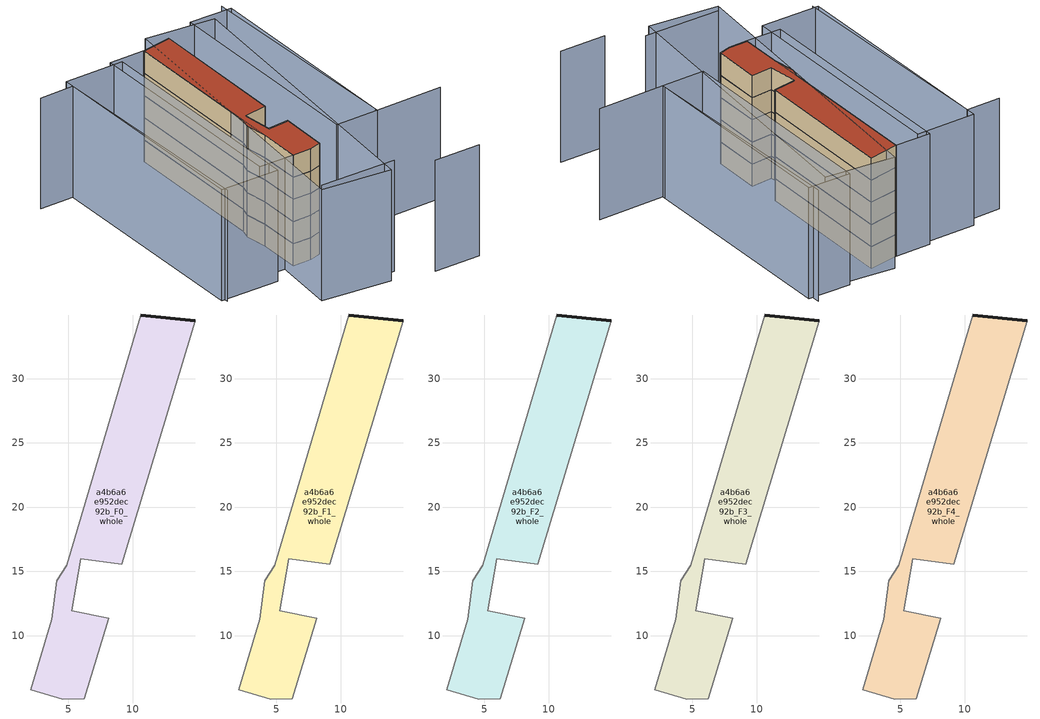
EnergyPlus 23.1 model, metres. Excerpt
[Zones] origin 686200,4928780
a4b6a6e952dec92b_F0_whole
 floor ground (EU_floor_Construction): 6.24,5.11 8.15,11.37 5.26,11.95 5.96,15.97 9.13,15.54 14.86,34.52 10.64,34.95 4.88,15.46 4.1,14.26 3.69,11.29 2.07,5.77 4.54,5.07 z0
 wall outside (EU_wall_Construction): 10.64,34.95 14.86,34.52 z0:3
 wall adiabatic (EU_wall_Construction): 14.86,34.52 9.13,15.54 5.96,15.97 5.26,11.95 8.15,11.37 6.24,5.11 4.54,5.07 2.07,5.77 3.69,11.29 4.1,14.26 4.88,15.46 10.64,34.95 z0:3
a4b6a6e952dec92b_F1_whole
 floor to a4b6a6e952dec92b_F0_whole (EU_floor_Construction): 6.24,5.11 8.15,11.37 5.26,11.95 5.96,15.97 9.13,15.54 14.86,34.52 10.64,34.95 4.88,15.46 4.1,14.26 3.69,11.29 2.07,5.77 4.54,5.07 z3
 wall outside (EU_wall_Construction): 10.64,34.95 14.86,34.52 z3:6
 wall adiabatic (EU_wall_Construction): 14.86,34.52 9.13,15.54 5.96,15.97 5.26,11.95 8.15,11.37 6.24,5.11 4.54,5.07 2.07,5.77 3.69,11.29 4.1,14.26 4.88,15.46 10.64,34.95 z3:6
a4b6a6e952dec92b_F2_whole
 floor to a4b6a6e952dec92b_F1_whole (EU_floor_Construction): 6.24,5.11 8.15,11.37 5.26,11.95 5.96,15.97 9.13,15.54 14.86,34.52 10.64,34.95 4.88,15.46 4.1,14.26 3.69,11.29 2.07,5.77 4.54,5.07 z6
 wall outside (EU_wall_Construction): 10.64,34.95 14.86,34.52 z6:9
 wall adiabatic (EU_wall_Construction): 14.86,34.52 9.13,15.54 5.96,15.97 5.26,11.95 8.15,11.37 6.24,5.11 4.54,5.07 2.07,5.77 3.69,11.29 4.1,14.26 4.88,15.46 10.64,34.95 z6:9
a4b6a6e952dec92b_F3_whole
 floor to a4b6a6e952dec92b_F2_whole (EU_floor_Construction): 6.24,5.11 8.15,11.37 5.26,11.95 5.96,15.97 9.13,15.54 14.86,34.52 10.64,34.95 4.88,15.46 4.1,14.26 3.69,11.29 2.07,5.77 4.54,5.07 z9
 wall outside (EU_wall_Construction): 10.64,34.95 14.86,34.52 z9:12
 wall adiabatic (EU_wall_Construction): 14.86,34.52 9.13,15.54 5.96,15.97 5.26,11.95 8.15,11.37 6.24,5.11 4.54,5.07 2.07,5.77 3.69,11.29 4.1,14.26 4.88,15.46 10.64,34.95 z9:12
a4b6a6e952dec92b_F4_whole
 floor to a4b6a6e952dec92b_F3_whole (EU_floor_Construction): 6.24,5.11 8.15,11.37 5.26,11.95 5.96,15.97 9.13,15.54 14.86,34.52 10.64,34.95 4.88,15.46 4.1,14.26 3.69,11.29 2.07,5.77 4.54,5.07 z12
 wall outside (EU_wall_Construction): 10.64,34.95 14.86,34.52 z12:15
 wall adiabatic (EU_wall_Construction): 14.86,34.52 9.13,15.54 5.96,15.97 5.26,11.95 8.15,11.37 6.24,5.11 4.54,5.07 2.07,5.77 3.69,11.29 4.1,14.26 4.88,15.46 10.64,34.95 z12:15
 roof outside (EU_roof_Construction): 14.86,34.52 9.13,15.54 5.96,15.97 5.26,11.95 8.15,11.37 6.24,5.11 4.54,5.07 2.07,5.77 3.69,11.29 4.1,14.26 4.88,15.46 10.64,34.95 z15
shading: 11.53,-8.08 17.61,-9.87 / -1.41,-1.3 8.54,-4.31 / 25.44,2.23 16.59,4.64 / 16.59,4.64 24.68,34.39 / -5.71,37.48 -1.18,36.24 / -1.18,36.24 -9.26,6.7 / 21.77,33.11 6.51,-5.42 / 6.51,-5.42 -2.27,-1.95 / -2.27,-1.95 13,36.58 / 13,36.58 21.77,33.11 / 24.97,33.22 16.57,4.61 / 16.57,4.61 10.96,6.25 / 10.96,6.25 19.36,34.87 / 19.36,34.87 24.97,33.22 / 10.64,34.95 2.06,5.74 / 2.06,5.74 -2.58,7.1 / -2.58,7.1 6,36.31 / 6,36.31 10.64,34.95 / -9.59,7.22 -0.8,37.54 / -0.8,37.54 6.96,35.29 / 6.96,35.29 -1.83,4.96 / -1.83,4.96 -9.59,7.22 z0:15
[Building]
EU S2 Campaign: North Axis=0; Terrain=City; Solar Distribution=FullExterior
[Site:Location]
Bologna: Latitude=44.5; Longitude=11.25; Time Zone=1; Elevation=37
[SizingPeriod:WeatherFileDays]
AnnualSizingPeriod: Begin Month=1; Begin Day of Month=1; End Month=12; End Day of Month=31; Day of Week for Start Day=Monday; Use Weather File Daylight Saving Period=No; Use Weather File Rain and Snow Indicators=No
[MATERIAL]
EU_InternalMass_Material: Roughness=MediumRough; Thickness=0.1; Conductivity=1; Density=1800; Specific Heat=900; Thermal Absorptance=0.9; Solar Absorptance=0.7; Visible Absorptance=0.7
[MATERIAL:NOMASS] Roughness=MediumRough; Thermal Absorptance=0.9; Solar Absorptance=0.7; Visible Absorptance=0.7
Name | Thermal Resistance
EU_wall_NoMass | 0.905828
EU_roof_NoMass | 0.37593
EU_floor_NoMass | 0.67114
[CONSTRUCTION]
EU_wall_Construction: EU_wall_NoMass
EU_roof_Construction: EU_roof_NoMass
EU_floor_Construction: EU_floor_NoMass
EU_InternalMass_Construction: EU_InternalMass_Material
[ZONE] Type=1; Multiplier=1; Ceiling Height=autocalculate; Floor Area=autocalculate; Part of Total Floor Area=Yes
Name | Volume
a4b6a6e952dec92b_F0_whole | 345.665
a4b6a6e952dec92b_F1_whole; a4b6a6e952dec92b_F2_whole; a4b6a6e952dec92b_F3_whole; a4b6a6e952dec92b_F4_whole | 345.666
[INTERNALMASS] Construction=EU_InternalMass_Construction; Surface Area=115.222
Name | Zone or ZoneList
a4b6a6e952dec92b_F0_whole_EU_InternalMass | a4b6a6e952dec92b_F0_whole
a4b6a6e952dec92b_F1_whole_EU_InternalMass | a4b6a6e952dec92b_F1_whole
a4b6a6e952dec92b_F2_whole_EU_InternalMass | a4b6a6e952dec92b_F2_whole
a4b6a6e952dec92b_F3_whole_EU_InternalMass | a4b6a6e952dec92b_F3_whole
a4b6a6e952dec92b_F4_whole_EU_InternalMass | a4b6a6e952dec92b_F4_whole
[OTHEREQUIPMENT] Fuel Type=Electricity; Design Level Calculation Method=Watts/Area; Power per Zone Floor Area=1; Fraction Latent=0; Fraction Radiant=0; Fraction Lost=0; Carbon Dioxide Generation Rate=0; EndUse Subcategory=EU_Step8_InternalGains
Name | Zone or ZoneList or Space or SpaceList | Schedule
EU_Step8_InternalGain_a4b6a6e952dec92b_F0_whole_f000 | a4b6a6e952dec92b_F0_whole | EU_Step8_GainSchedule_a4b6a6e952dec92b_F0_whole_f000
EU_Step8_InternalGain_a4b6a6e952dec92b_F1_whole_f000 | a4b6a6e952dec92b_F1_whole | EU_Step8_GainSchedule_a4b6a6e952dec92b_F1_whole_f000
EU_Step8_InternalGain_a4b6a6e952dec92b_F2_whole_f000 | a4b6a6e952dec92b_F2_whole | EU_Step8_GainSchedule_a4b6a6e952dec92b_F2_whole_f000
EU_Step8_InternalGain_a4b6a6e952dec92b_F3_whole_f000 | a4b6a6e952dec92b_F3_whole | EU_Step8_GainSchedule_a4b6a6e952dec92b_F3_whole_f000
EU_Step8_InternalGain_a4b6a6e952dec92b_F4_whole_f000 | a4b6a6e952dec92b_F4_whole | EU_Step8_GainSchedule_a4b6a6e952dec92b_F4_whole_f000
[ZONEVENTILATION:DESIGNFLOWRATE] Schedule=EU_AlwaysOn; Design Flow Rate Calculation Method=AirChanges/Hour; Air Changes per Hour=0.73129; Ventilation Type=Natural; Fan Pressure Rise=0; Fan Total Efficiency=1; Constant Term Coefficient=1; Temperature Term Coefficient=0; Velocity Term Coefficient=0; Velocity Squared Term Coefficient=0; Minimum Indoor Temperature=-100; Maximum Indoor Temperature=100; Delta Temperature=-100; Minimum Outdoor Temperature=-100; Maximum Outdoor Temperature=100; Maximum Wind Speed=40
Name | Zone or ZoneList or Space or SpaceList
EU_ConstantAir_a4b6a6e952dec92b_F0_whole | a4b6a6e952dec92b_F0_whole
EU_ConstantAir_a4b6a6e952dec92b_F1_whole | a4b6a6e952dec92b_F1_whole
EU_ConstantAir_a4b6a6e952dec92b_F2_whole | a4b6a6e952dec92b_F2_whole
EU_ConstantAir_a4b6a6e952dec92b_F3_whole | a4b6a6e952dec92b_F3_whole
EU_ConstantAir_a4b6a6e952dec92b_F4_whole | a4b6a6e952dec92b_F4_whole
[HVACTEMPLATE:THERMOSTAT] Constant Heating Setpoint=20; Constant Cooling Setpoint=50
EU_HeatOnly_a4b6a6e952dec92b_F0_whole; EU_HeatOnly_a4b6a6e952dec92b_F1_whole; EU_HeatOnly_a4b6a6e952dec92b_F2_whole; EU_HeatOnly_a4b6a6e952dec92b_F3_whole; EU_HeatOnly_a4b6a6e952dec92b_F4_whole
[HVACTEMPLATE:ZONE:IDEALLOADSAIRSYSTEM] System Availability Schedule=EU_AlwaysOn; Maximum Heating Supply Air Temperature=50; Minimum Cooling Supply Air Temperature=13; Maximum Heating Supply Air Humidity Ratio=0.0156; Minimum Cooling Supply Air Humidity Ratio=0.0077; Heating Limit=NoLimit; Cooling Limit=NoLimit; Heating Availability Schedule=EU_AlwaysOn; Cooling Availability Schedule=EU_CoolingOff; Dehumidification Control Type=ConstantSensibleHeatRatio; Cooling Sensible Heat Ratio=0.7; Dehumidification Setpoint=60; Humidification Control Type=None; Humidification Setpoint=30; Outdoor Air Method=None; Outdoor Air Flow Rate per Person=0.00944; Outdoor Air Flow Rate per Zone Floor Area=0; Outdoor Air Flow Rate per Zone=0; Demand Controlled Ventilation Type=None; Outdoor Air Economizer Type=NoEconomizer; Heat Recovery Type=None; Sensible Heat Recovery Effectiveness=0.7; Latent Heat Recovery Effectiveness=0.65
Name | Template Thermostat
a4b6a6e952dec92b_F0_whole | EU_HeatOnly_a4b6a6e952dec92b_F0_whole
a4b6a6e952dec92b_F1_whole | EU_HeatOnly_a4b6a6e952dec92b_F1_whole
a4b6a6e952dec92b_F2_whole | EU_HeatOnly_a4b6a6e952dec92b_F2_whole
a4b6a6e952dec92b_F3_whole | EU_HeatOnly_a4b6a6e952dec92b_F3_whole
a4b6a6e952dec92b_F4_whole | EU_HeatOnly_a4b6a6e952dec92b_F4_whole
[SIZING:ZONE] Zone Cooling Design Supply Air Temperature Input Method=SupplyAirTemperature; Zone Cooling Design Supply Air Temperature=13; Zone Heating Design Supply Air Temperature Input Method=SupplyAirTemperature; Zone Heating Design Supply Air Temperature=50; Zone Cooling Design Supply Air Humidity Ratio=0.008; Zone Heating Design Supply Air Humidity Ratio=0.008; Cooling Design Air Flow Method=DesignDay; Cooling Design Air Flow Rate=0; Cooling Minimum Air Flow per Zone Floor Area=0.000762; Cooling Minimum Air Flow=0; Cooling Minimum Air Flow Fraction=0.2; Heating Design Air Flow Method=DesignDay; Heating Design Air Flow Rate=0; Heating Maximum Air Flow per Zone Floor Area=0.002032; Heating Maximum Air Flow=0.141576; Heating Maximum Air Flow Fraction=0.3; Account for Dedicated Outdoor Air System=No; Dedicated Outdoor Air System Control Strategy=NeutralSupplyAir; Dedicated Outdoor Air Low Setpoint Temperature for Design=autosize; Dedicated Outdoor Air High Setpoint Temperature for Design=autosize; Zone Load Sizing Method=Sensible Load Only No Latent Load; Zone Latent Cooling Design Supply Air Humidity Ratio Input Method=HumidityRatioDifference; Zone Cooling Design Supply Air Humidity Ratio Difference=0.005; Zone Latent Heating Design Supply Air Humidity Ratio Input Method=HumidityRatioDifference; Zone Humidification Design Supply Air Humidity Ratio Difference=0.005
a4b6a6e952dec92b_F0_whole; a4b6a6e952dec92b_F1_whole; a4b6a6e952dec92b_F2_whole; a4b6a6e952dec92b_F3_whole; a4b6a6e952dec92b_F4_whole
[SCHEDULE:CONSTANT]
Name | Hourly Value
EU_AlwaysOn | 1
EU_CoolingOff | 0
[SCHEDULE:FILE] Column Number=1; Rows to Skip at Top=0; Number of Hours of Data=8760; Column Separator=Comma; Interpolate to Timestep=No; Minutes per Item=60; Adjust Schedule for Daylight Savings=Yes
Name | File
EU_Step8_GainSchedule_a4b6a6e952dec92b_F0_whole_f000 | ../../schedules/a4b6a6e952dec92b/a4b6a6e952dec92b_F0_whole_f000_gain.csv
EU_Step8_GainSchedule_a4b6a6e952dec92b_F1_whole_f000 | ../../schedules/a4b6a6e952dec92b/a4b6a6e952dec92b_F1_whole_f000_gain.csv
EU_Step8_GainSchedule_a4b6a6e952dec92b_F2_whole_f000 | ../../schedules/a4b6a6e952dec92b/a4b6a6e952dec92b_F2_whole_f000_gain.csv
EU_Step8_GainSchedule_a4b6a6e952dec92b_F3_whole_f000 | ../../schedules/a4b6a6e952dec92b/a4b6a6e952dec92b_F3_whole_f000_gain.csv
EU_Step8_GainSchedule_a4b6a6e952dec92b_F4_whole_f000 | ../../schedules/a4b6a6e952dec92b/a4b6a6e952dec92b_F4_whole_f000_gain.csv
